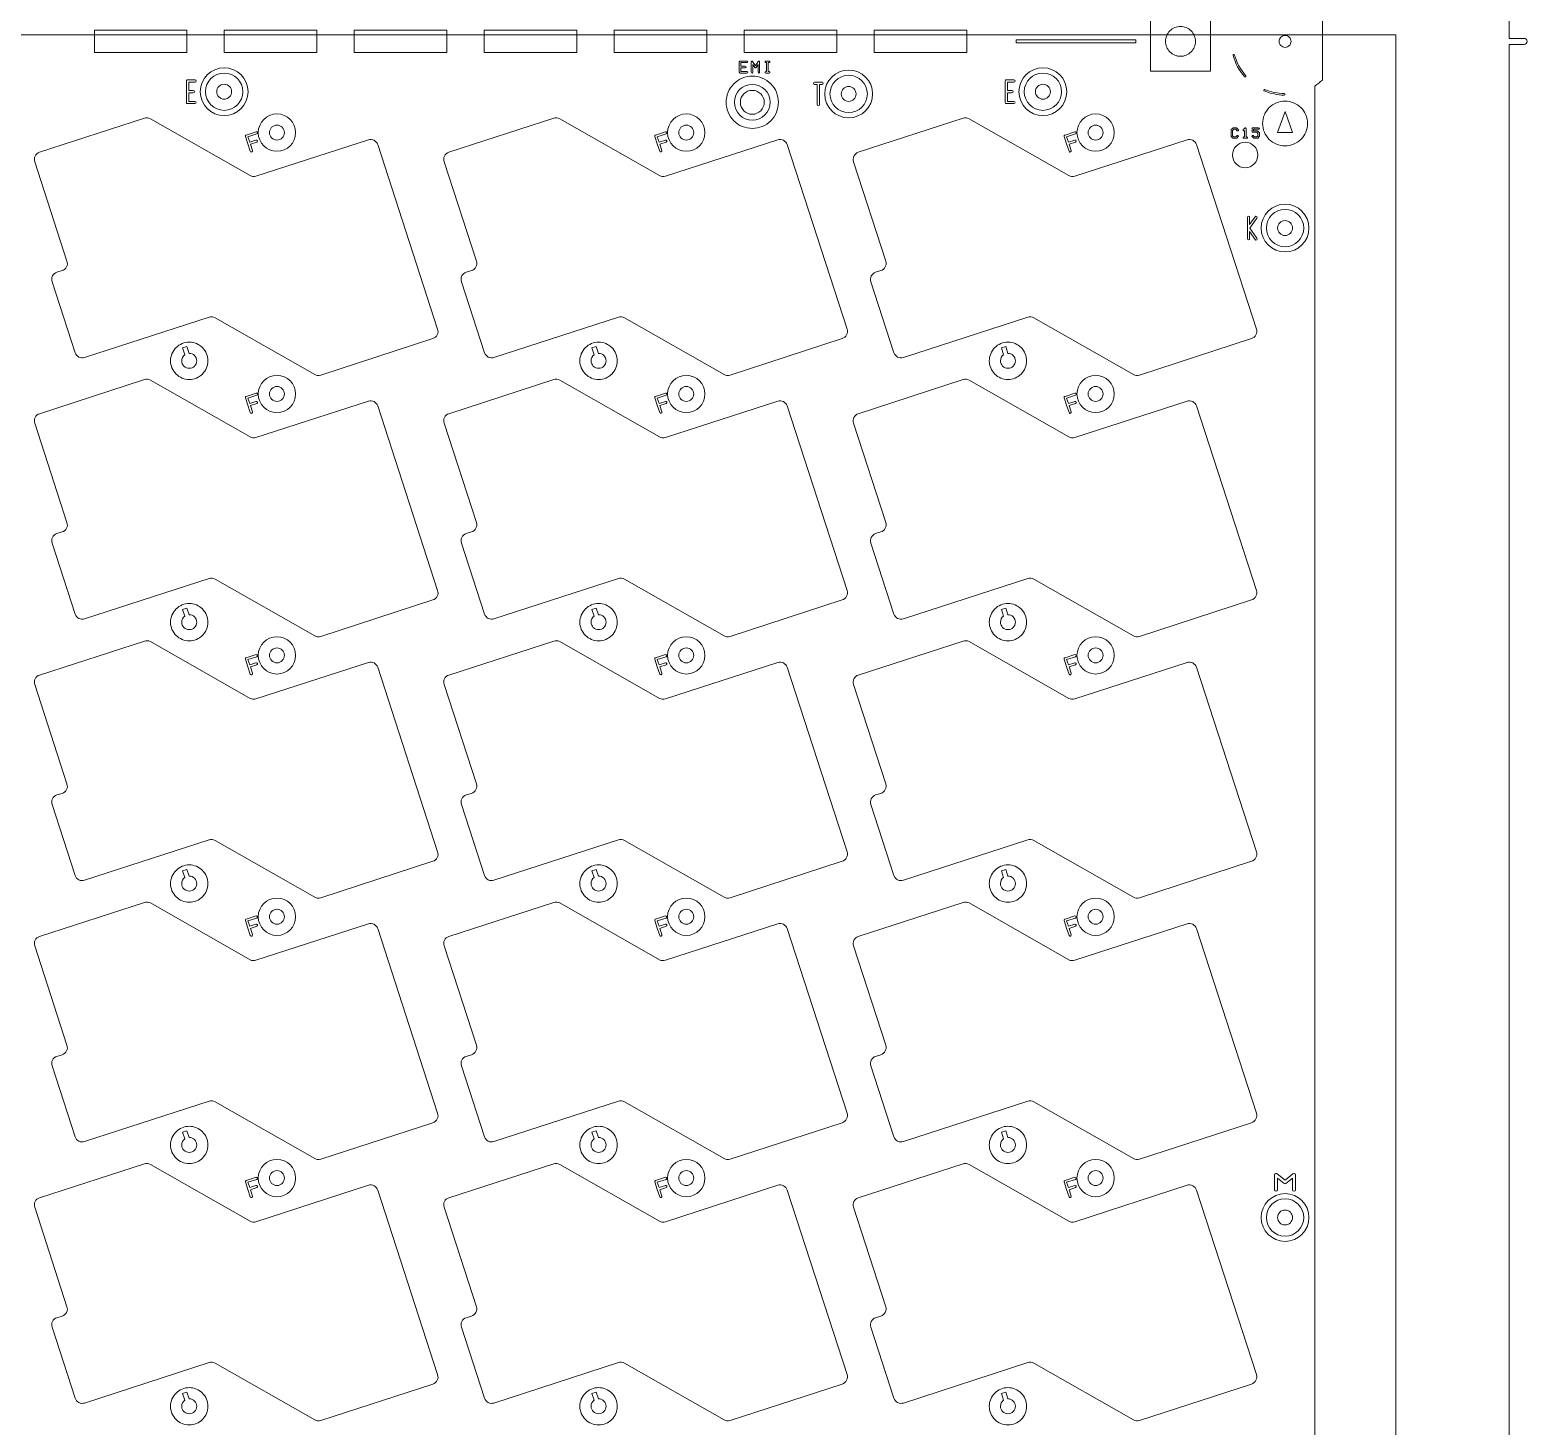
# Model space of a CAD drawing. Extents: x 3811 to 4077, y -444 to -307.
# Drawn here: x 4056.54 to 4066.56, y -395.78 to -386.43 of the extents above; entities that cross this region are included whole.
import ezdxf

# ---------------------------------------------------------------- set-up
doc = ezdxf.new("R2010")
doc.units = 0
doc.layers.get('0').update_dxf_attribs({"lineweight": 9})
doc.layers.add('備註', color=1, linetype='Continuous', lineweight=9)

msp = doc.modelspace()

# ---------------------------------------------------------------- linework, layer by layer
for p, q in [((4061.472, -386.717), (4061.461, -386.717)), ((4064.937, -386.975), (4064.887, -387.116)), ((4064.987, -387.116), (4064.937, -386.975)), ((4064.887, -387.116), (4064.987, -387.116))]:
    msp.add_line(p, q)
at = {"linetype": 'Continuous'}
for points in [[(4065.137, -396.13), (4065.137, -386.804, 0.044688), (4065.187, -386.764), (4065.187, -386.246, 0.044688), (4065.137, -386.205), (4065.137, -376.88), (4065.137, -367.804, 0.044688), (4065.187, -367.764), (4065.187, -367.246, 0.044688), (4065.137, -367.205), (4065.137, -366.73, -0.414215), (4065.012, -366.605, -0.414215), (4065.137, -366.48), (4065.137, -366.205), (4039.737, -366.205)], [(4066.437, -366.205), (4066.437, -386.485), (4066.537, -386.485, -1), (4066.537, -386.525), (4066.437, -386.525), (4066.437, -406.055), (4066.242, -406.055), (4066.242, -406.955), (4066.437, -406.955), (4066.437, -408.485), (4066.537, -408.485, -1), (4066.537, -408.525), (4066.437, -408.525), (4066.437, -410.655), (4065.137, -410.655)], [(4064.589, -386.6, -1), (4064.599, -386.597, 0.112739), (4064.673, -386.734, -1), (4064.665, -386.741)], [(4061.364, -386.712), (4061.364, -386.642, -0.742416), (4061.373, -386.64), (4061.392, -386.668)], [(4061.374, -386.659), (4061.374, -386.712, -1), (4061.364, -386.712)], [(4061.41, -386.659), (4061.396, -386.68, -0.535214), (4061.388, -386.68), (4061.374, -386.659)], [(4061.392, -386.668), (4061.411, -386.64, -0.742402), (4061.42, -386.642), (4061.42, -386.712, -1), (4061.41, -386.712), (4061.41, -386.659)], [(4061.461, -386.717, -1), (4061.461, -386.707), (4061.467, -386.707), (4061.467, -386.647), (4061.461, -386.647, -1), (4061.461, -386.637), (4061.472, -386.637), (4061.484, -386.637, -1), (4061.484, -386.647), (4061.477, -386.647), (4061.477, -386.707), (4061.484, -386.707, -1), (4061.484, -386.717), (4061.472, -386.717)], [(4064.666, -387.102), (4064.664, -387.103, -1), (4064.657, -387.096)], [(4064.657, -387.096), (4064.667, -387.086, -0.669786), (4064.676, -387.089), (4064.676, -387.144), (4064.681, -387.144, -1), (4064.681, -387.154), (4064.671, -387.154)], [(4064.671, -387.154), (4064.661, -387.154, -1), (4064.661, -387.144), (4064.666, -387.144), (4064.666, -387.102)], [(4064.685, -387.827), (4064.685, -387.683, -1), (4064.7, -387.683), (4064.7, -387.731)], [(4064.7, -387.731), (4064.736, -387.679, -1), (4064.749, -387.688), (4064.702, -387.755), (4064.749, -387.823, -1), (4064.736, -387.832), (4064.7, -387.779)], [(4064.7, -387.779), (4064.7, -387.827, -1), (4064.685, -387.827)], [(4064.867, -394.194), (4064.867, -394.094, -0.63678), (4064.884, -394.087), (4064.937, -394.131), (4064.99, -394.087, -0.63678), (4065.007, -394.094), (4065.007, -394.194, -1), (4064.987, -394.194), (4064.987, -394.116)], [(4064.887, -394.116), (4064.887, -394.194, -1), (4064.867, -394.194)], [(4064.987, -394.116), (4064.943, -394.152, -0.362064), (4064.931, -394.152), (4064.887, -394.116)]]:
    msp.add_lwpolyline(points, format="xyb", dxfattribs=at)
for points in [[(4064.037, -386.705), (4064.037, -386.305), (4064.437, -386.305), (4064.437, -386.705)], [(4056.967, -386.58), (4056.967, -386.43), (4057.587, -386.43), (4057.587, -386.58)], [(4057.837, -386.58), (4057.837, -386.43), (4058.457, -386.43), (4058.457, -386.58)], [(4058.707, -386.58), (4058.707, -386.43), (4059.327, -386.43), (4059.327, -386.58)], [(4059.577, -386.58), (4059.577, -386.43), (4060.197, -386.43), (4060.197, -386.58)], [(4060.447, -386.58), (4060.447, -386.43), (4061.067, -386.43), (4061.067, -386.58)], [(4061.317, -386.58), (4061.317, -386.43), (4061.937, -386.43), (4061.937, -386.58)], [(4062.187, -386.58), (4062.187, -386.43), (4062.807, -386.43), (4062.807, -386.58)], [(4063.137, -386.515), (4063.137, -386.495), (4063.937, -386.495), (4063.937, -386.515)]]:
    msp.add_lwpolyline(points, close=True, dxfattribs=at)
for points in [[(4064.137, -386.505, 0.414216), (4064.237, -386.605, 0.414216), (4064.337, -386.505, 0.414216), (4064.237, -386.405, 0.414216)], [(4064.897, -386.505, -0.414218), (4064.937, -386.465, -0.414218), (4064.977, -386.505, -0.414218), (4064.937, -386.545, -0.414218)], [(4061.284, -386.712), (4061.284, -386.677), (4061.284, -386.642, -0.414253), (4061.289, -386.637), (4061.335, -386.637, -1), (4061.335, -386.647), (4061.294, -386.647), (4061.294, -386.672), (4061.324, -386.672, -1), (4061.324, -386.682), (4061.294, -386.682), (4061.294, -386.707), (4061.335, -386.707, -1), (4061.335, -386.717), (4061.289, -386.717, -0.414253)], [(4057.584, -386.915), (4057.584, -386.843), (4057.584, -386.771, -0.414241), (4057.592, -386.763), (4057.642, -386.763, -1), (4057.642, -386.778), (4057.599, -386.778), (4057.599, -386.835), (4057.629, -386.835, -1), (4057.629, -386.85), (4057.599, -386.85), (4057.599, -386.907), (4057.642, -386.907, -1), (4057.642, -386.922), (4057.592, -386.922, -0.414241)], [(4057.786, -386.842, -0.414217), (4057.836, -386.792, -0.414217), (4057.886, -386.842, -0.414217), (4057.836, -386.892, -0.414217)], [(4061.196, -386.913, -0.414215), (4061.371, -386.738, -0.414215), (4061.546, -386.913, -0.414215), (4061.371, -387.088, -0.414215)], [(4061.788, -386.793, -1), (4061.788, -386.778), (4061.813, -386.778), (4061.838, -386.778, -1), (4061.838, -386.793), (4061.82, -386.793), (4061.82, -386.929, -1), (4061.805, -386.929), (4061.805, -386.793)], [(4063.064, -386.915), (4063.064, -386.843), (4063.064, -386.771, -0.414241), (4063.072, -386.763), (4063.122, -386.763, -1), (4063.122, -386.778), (4063.079, -386.778), (4063.079, -386.835), (4063.109, -386.835, -1), (4063.109, -386.85), (4063.079, -386.85), (4063.079, -386.907), (4063.122, -386.907, -1), (4063.122, -386.922), (4063.072, -386.922, -0.414241)], [(4063.266, -386.842, -0.414217), (4063.316, -386.792, -0.414217), (4063.366, -386.842, -0.414217), (4063.316, -386.892, -0.414217)], [(4061.966, -386.857, -0.414217), (4062.016, -386.807, -0.414217), (4062.066, -386.857, -0.414217), (4062.016, -386.907, -0.414217)], [(4064.798, -386.837, -1), (4064.801, -386.828, 0.095675), (4064.931, -386.855, -1), (4064.931, -386.865, -0.095675)], [(4064.787, -387.055, -0.414215), (4064.937, -386.905, -0.414215), (4065.087, -387.055, -0.414215), (4064.937, -387.205, -0.414215)], [(4056.568, -387.311, -0.41422), (4056.6, -387.248), (4057.302, -387.02, -0.211093), (4057.342, -387.024), (4058.009, -387.404, 0.211093), (4058.049, -387.408), (4058.801, -387.164, -0.41422), (4058.864, -387.196), (4059.265, -388.432, -0.414215), (4059.233, -388.495), (4058.482, -388.74, -0.211093), (4058.442, -388.735), (4057.775, -388.356, 0.211091), (4057.735, -388.351), (4056.902, -388.622, -0.414218), (4056.839, -388.59), (4056.684, -388.114, -0.414217), (4056.716, -388.051), (4056.752, -388.04, 0.414216), (4056.784, -387.977)], [(4058.139, -387.116, 0.414217), (4058.189, -387.166, 0.414217), (4058.239, -387.116, 0.414217), (4058.189, -387.066, 0.414217)], [(4059.308, -387.311, -0.41422), (4059.34, -387.248), (4060.042, -387.02, -0.211093), (4060.082, -387.024), (4060.749, -387.404, 0.211093), (4060.789, -387.408), (4061.541, -387.164, -0.41422), (4061.604, -387.196), (4062.005, -388.432, -0.414215), (4061.973, -388.495), (4061.222, -388.74, -0.211093), (4061.182, -388.735), (4060.515, -388.356, 0.211091), (4060.475, -388.351), (4059.642, -388.622, -0.414218), (4059.579, -388.59), (4059.424, -388.114, -0.414217), (4059.456, -388.051), (4059.492, -388.04, 0.414216), (4059.524, -387.977)], [(4060.879, -387.116, 0.414217), (4060.929, -387.166, 0.414217), (4060.979, -387.116, 0.414217), (4060.929, -387.066, 0.414217)], [(4062.048, -387.311, -0.41422), (4062.08, -387.248), (4062.782, -387.02, -0.211093), (4062.822, -387.024), (4063.489, -387.404, 0.211093), (4063.529, -387.408), (4064.281, -387.164, -0.41422), (4064.344, -387.196), (4064.745, -388.432, -0.414215), (4064.713, -388.495), (4063.962, -388.74, -0.211093), (4063.922, -388.735), (4063.255, -388.356, 0.211091), (4063.215, -388.351), (4062.382, -388.622, -0.414218), (4062.319, -388.59), (4062.164, -388.114, -0.414217), (4062.196, -388.051), (4062.232, -388.04, 0.414216), (4062.264, -387.977)], [(4063.619, -387.116, 0.414217), (4063.669, -387.166, 0.414217), (4063.719, -387.116, 0.414217), (4063.669, -387.066, 0.414217)], [(4064.576, -387.139), (4064.576, -387.099, -0.200121), (4064.577, -387.096), (4064.587, -387.086, -0.200121), (4064.591, -387.084), (4064.611, -387.084, -0.200121), (4064.614, -387.086), (4064.624, -387.096, -1), (4064.617, -387.103), (4064.608, -387.094), (4064.593, -387.094), (4064.586, -387.101), (4064.586, -387.137), (4064.593, -387.144), (4064.608, -387.144), (4064.617, -387.136, -1), (4064.624, -387.143), (4064.614, -387.153, -0.200121), (4064.611, -387.154), (4064.591, -387.154, -0.200121), (4064.587, -387.153), (4064.577, -387.143, -0.200121)], [(4064.716, -387.109), (4064.716, -387.089, -0.414253), (4064.721, -387.084), (4064.76, -387.084, -1), (4064.76, -387.094), (4064.726, -387.094), (4064.726, -387.104), (4064.751, -387.104, -0.200121), (4064.754, -387.106), (4064.764, -387.116, -0.200121), (4064.765, -387.119), (4064.765, -387.139, -0.200121), (4064.764, -387.143), (4064.754, -387.153, -0.200121), (4064.751, -387.154), (4064.731, -387.154, -0.200121), (4064.727, -387.153), (4064.717, -387.143, -1), (4064.724, -387.136), (4064.733, -387.144), (4064.748, -387.144), (4064.755, -387.137), (4064.755, -387.121), (4064.748, -387.114), (4064.721, -387.114, -0.414253)], [(4057.979, -387.142, -0.414237), (4057.984, -387.132), (4058.05, -387.111, -1), (4058.054, -387.125), (4057.995, -387.144), (4058.007, -387.18), (4058.049, -387.166, -1), (4058.054, -387.18), (4058.012, -387.194), (4058.025, -387.236, -1), (4058.011, -387.241), (4057.995, -387.192), (4057.995, -387.192)], [(4060.719, -387.142, -0.414237), (4060.724, -387.132), (4060.79, -387.111, -1), (4060.794, -387.125), (4060.735, -387.144), (4060.747, -387.18), (4060.789, -387.166, -1), (4060.794, -387.18), (4060.752, -387.194), (4060.765, -387.236, -1), (4060.751, -387.241), (4060.735, -387.192), (4060.735, -387.192)], [(4063.459, -387.142, -0.414237), (4063.464, -387.132), (4063.53, -387.111, -1), (4063.534, -387.125), (4063.475, -387.144), (4063.487, -387.18), (4063.529, -387.166, -1), (4063.534, -387.18), (4063.492, -387.194), (4063.505, -387.236, -1), (4063.491, -387.241), (4063.475, -387.192), (4063.475, -387.192)], [(4064.585, -387.266, -0.414215), (4064.67, -387.181, -0.414215), (4064.755, -387.266, -0.414215), (4064.67, -387.351, -0.414215)], [(4064.887, -387.755, -0.414217), (4064.937, -387.705, -0.414217), (4064.987, -387.755, -0.414217), (4064.937, -387.805, -0.414217)], [(4057.477, -388.644, -0.414215), (4057.602, -388.519, -0.414215), (4057.727, -388.644, -0.414215), (4057.602, -388.769, -0.414215)], [(4057.552, -388.644, 0.414217), (4057.602, -388.694, 0.414217), (4057.652, -388.644, 0.414217), (4057.602, -388.594, 0.002897), (4057.601, -388.594), (4057.587, -388.549), (4057.558, -388.558), (4057.573, -388.603, 0.242589)], [(4060.217, -388.644, -0.414215), (4060.342, -388.519, -0.414215), (4060.467, -388.644, -0.414215), (4060.342, -388.769, -0.414215)], [(4060.292, -388.644, 0.414217), (4060.342, -388.694, 0.414217), (4060.392, -388.644, 0.414217), (4060.342, -388.594, 0.002897), (4060.341, -388.594), (4060.327, -388.549), (4060.298, -388.558), (4060.313, -388.603, 0.242589)], [(4062.957, -388.644, -0.414215), (4063.082, -388.519, -0.414215), (4063.207, -388.644, -0.414215), (4063.082, -388.769, -0.414215)], [(4063.032, -388.644, 0.414217), (4063.082, -388.694, 0.414217), (4063.132, -388.644, 0.414217), (4063.082, -388.594, 0.002897), (4063.081, -388.594), (4063.067, -388.549), (4063.038, -388.558), (4063.053, -388.603, 0.242589)], [(4056.568, -389.061, -0.41422), (4056.6, -388.998), (4057.302, -388.77, -0.211093), (4057.342, -388.774), (4058.009, -389.154, 0.211093), (4058.049, -389.158), (4058.801, -388.914, -0.41422), (4058.864, -388.946), (4059.265, -390.182, -0.414215), (4059.233, -390.245), (4058.482, -390.49, -0.211093), (4058.442, -390.485), (4057.775, -390.106, 0.211091), (4057.735, -390.101), (4056.902, -390.372, -0.414218), (4056.839, -390.34), (4056.684, -389.864, -0.414217), (4056.716, -389.801), (4056.752, -389.79, 0.414216), (4056.784, -389.727)], [(4059.308, -389.061, -0.41422), (4059.34, -388.998), (4060.042, -388.77, -0.211093), (4060.082, -388.774), (4060.749, -389.154, 0.211093), (4060.789, -389.158), (4061.541, -388.914, -0.41422), (4061.604, -388.946), (4062.005, -390.182, -0.414215), (4061.973, -390.245), (4061.222, -390.49, -0.211093), (4061.182, -390.485), (4060.515, -390.106, 0.211091), (4060.475, -390.101), (4059.642, -390.372, -0.414218), (4059.579, -390.34), (4059.424, -389.864, -0.414217), (4059.456, -389.801), (4059.492, -389.79, 0.414216), (4059.524, -389.727)], [(4062.048, -389.061, -0.41422), (4062.08, -388.998), (4062.782, -388.77, -0.211093), (4062.822, -388.774), (4063.489, -389.154, 0.211093), (4063.529, -389.158), (4064.281, -388.914, -0.41422), (4064.344, -388.946), (4064.745, -390.182, -0.414215), (4064.713, -390.245), (4063.962, -390.49, -0.211093), (4063.922, -390.485), (4063.255, -390.106, 0.211091), (4063.215, -390.101), (4062.382, -390.372, -0.414218), (4062.319, -390.34), (4062.164, -389.864, -0.414217), (4062.196, -389.801), (4062.232, -389.79, 0.414216), (4062.264, -389.727)], [(4057.979, -388.892, -0.414237), (4057.984, -388.882), (4058.05, -388.861, -1), (4058.054, -388.875), (4057.995, -388.894), (4058.007, -388.93), (4058.049, -388.916, -1), (4058.054, -388.93), (4058.012, -388.944), (4058.025, -388.986, -1), (4058.011, -388.991), (4057.995, -388.942), (4057.995, -388.942)], [(4058.139, -388.866, 0.414217), (4058.189, -388.916, 0.414217), (4058.239, -388.866, 0.414217), (4058.189, -388.816, 0.414217)], [(4060.719, -388.892, -0.414237), (4060.724, -388.882), (4060.79, -388.861, -1), (4060.794, -388.875), (4060.735, -388.894), (4060.747, -388.93), (4060.789, -388.916, -1), (4060.794, -388.93), (4060.752, -388.944), (4060.765, -388.986, -1), (4060.751, -388.991), (4060.735, -388.942), (4060.735, -388.942)], [(4060.879, -388.866, 0.414217), (4060.929, -388.916, 0.414217), (4060.979, -388.866, 0.414217), (4060.929, -388.816, 0.414217)], [(4063.459, -388.892, -0.414237), (4063.464, -388.882), (4063.53, -388.861, -1), (4063.534, -388.875), (4063.475, -388.894), (4063.487, -388.93), (4063.529, -388.916, -1), (4063.534, -388.93), (4063.492, -388.944), (4063.505, -388.986, -1), (4063.491, -388.991), (4063.475, -388.942), (4063.475, -388.942)], [(4063.619, -388.866, 0.414217), (4063.669, -388.916, 0.414217), (4063.719, -388.866, 0.414217), (4063.669, -388.816, 0.414217)], [(4057.477, -390.394, -0.414215), (4057.602, -390.269, -0.414215), (4057.727, -390.394, -0.414215), (4057.602, -390.519, -0.414215)], [(4057.552, -390.394, 0.414217), (4057.602, -390.444, 0.414217), (4057.652, -390.394, 0.414217), (4057.602, -390.344, 0.002897), (4057.601, -390.344), (4057.587, -390.299), (4057.558, -390.308), (4057.573, -390.353, 0.242589)], [(4060.217, -390.394, -0.414215), (4060.342, -390.269, -0.414215), (4060.467, -390.394, -0.414215), (4060.342, -390.519, -0.414215)], [(4060.292, -390.394, 0.414217), (4060.342, -390.444, 0.414217), (4060.392, -390.394, 0.414217), (4060.342, -390.344, 0.002897), (4060.341, -390.344), (4060.327, -390.299), (4060.298, -390.308), (4060.313, -390.353, 0.242589)], [(4062.957, -390.394, -0.414215), (4063.082, -390.269, -0.414215), (4063.207, -390.394, -0.414215), (4063.082, -390.519, -0.414215)], [(4063.032, -390.394, 0.414217), (4063.082, -390.444, 0.414217), (4063.132, -390.394, 0.414217), (4063.082, -390.344, 0.002897), (4063.081, -390.344), (4063.067, -390.299), (4063.038, -390.308), (4063.053, -390.353, 0.242589)], [(4056.568, -390.811, -0.41422), (4056.6, -390.748), (4057.302, -390.52, -0.211093), (4057.342, -390.524), (4058.009, -390.904, 0.211093), (4058.049, -390.908), (4058.801, -390.664, -0.41422), (4058.864, -390.696), (4059.265, -391.932, -0.414215), (4059.233, -391.995), (4058.482, -392.24, -0.211093), (4058.442, -392.235), (4057.775, -391.856, 0.211091), (4057.735, -391.851), (4056.902, -392.122, -0.414218), (4056.839, -392.09), (4056.684, -391.614, -0.414217), (4056.716, -391.551), (4056.752, -391.54, 0.414216), (4056.784, -391.477)], [(4058.139, -390.616, 0.414217), (4058.189, -390.666, 0.414217), (4058.239, -390.616, 0.414217), (4058.189, -390.566, 0.414217)], [(4059.308, -390.811, -0.41422), (4059.34, -390.748), (4060.042, -390.52, -0.211093), (4060.082, -390.524), (4060.749, -390.904, 0.211093), (4060.789, -390.908), (4061.541, -390.664, -0.41422), (4061.604, -390.696), (4062.005, -391.932, -0.414215), (4061.973, -391.995), (4061.222, -392.24, -0.211093), (4061.182, -392.235), (4060.515, -391.856, 0.211091), (4060.475, -391.851), (4059.642, -392.122, -0.414218), (4059.579, -392.09), (4059.424, -391.614, -0.414217), (4059.456, -391.551), (4059.492, -391.54, 0.414216), (4059.524, -391.477)], [(4060.879, -390.616, 0.414217), (4060.929, -390.666, 0.414217), (4060.979, -390.616, 0.414217), (4060.929, -390.566, 0.414217)], [(4062.048, -390.811, -0.41422), (4062.08, -390.748), (4062.782, -390.52, -0.211093), (4062.822, -390.524), (4063.489, -390.904, 0.211093), (4063.529, -390.908), (4064.281, -390.664, -0.41422), (4064.344, -390.696), (4064.745, -391.932, -0.414215), (4064.713, -391.995), (4063.962, -392.24, -0.211093), (4063.922, -392.235), (4063.255, -391.856, 0.211091), (4063.215, -391.851), (4062.382, -392.122, -0.414218), (4062.319, -392.09), (4062.164, -391.614, -0.414217), (4062.196, -391.551), (4062.232, -391.54, 0.414216), (4062.264, -391.477)], [(4063.619, -390.616, 0.414217), (4063.669, -390.666, 0.414217), (4063.719, -390.616, 0.414217), (4063.669, -390.566, 0.414217)], [(4057.979, -390.642, -0.414237), (4057.984, -390.632), (4058.05, -390.611, -1), (4058.054, -390.625), (4057.995, -390.644), (4058.007, -390.68), (4058.049, -390.666, -1), (4058.054, -390.68), (4058.012, -390.694), (4058.025, -390.736, -1), (4058.011, -390.741), (4057.995, -390.692), (4057.995, -390.692)], [(4060.719, -390.642, -0.414237), (4060.724, -390.632), (4060.79, -390.611, -1), (4060.794, -390.625), (4060.735, -390.644), (4060.747, -390.68), (4060.789, -390.666, -1), (4060.794, -390.68), (4060.752, -390.694), (4060.765, -390.736, -1), (4060.751, -390.741), (4060.735, -390.692), (4060.735, -390.692)], [(4063.459, -390.642, -0.414237), (4063.464, -390.632), (4063.53, -390.611, -1), (4063.534, -390.625), (4063.475, -390.644), (4063.487, -390.68), (4063.529, -390.666, -1), (4063.534, -390.68), (4063.492, -390.694), (4063.505, -390.736, -1), (4063.491, -390.741), (4063.475, -390.692), (4063.475, -390.692)], [(4057.477, -392.144, -0.414215), (4057.602, -392.019, -0.414215), (4057.727, -392.144, -0.414215), (4057.602, -392.269, -0.414215)], [(4057.552, -392.144, 0.414217), (4057.602, -392.194, 0.414217), (4057.652, -392.144, 0.414217), (4057.602, -392.094, 0.002897), (4057.601, -392.094), (4057.587, -392.049), (4057.558, -392.058), (4057.573, -392.103, 0.242589)], [(4060.217, -392.144, -0.414215), (4060.342, -392.019, -0.414215), (4060.467, -392.144, -0.414215), (4060.342, -392.269, -0.414215)], [(4060.292, -392.144, 0.414217), (4060.342, -392.194, 0.414217), (4060.392, -392.144, 0.414217), (4060.342, -392.094, 0.002897), (4060.341, -392.094), (4060.327, -392.049), (4060.298, -392.058), (4060.313, -392.103, 0.242589)], [(4062.957, -392.144, -0.414215), (4063.082, -392.019, -0.414215), (4063.207, -392.144, -0.414215), (4063.082, -392.269, -0.414215)], [(4063.032, -392.144, 0.414217), (4063.082, -392.194, 0.414217), (4063.132, -392.144, 0.414217), (4063.082, -392.094, 0.002897), (4063.081, -392.094), (4063.067, -392.049), (4063.038, -392.058), (4063.053, -392.103, 0.242589)], [(4056.568, -392.561, -0.41422), (4056.6, -392.498), (4057.302, -392.27, -0.211093), (4057.342, -392.274), (4058.009, -392.654, 0.211093), (4058.049, -392.658), (4058.801, -392.414, -0.41422), (4058.864, -392.446), (4059.265, -393.682, -0.414215), (4059.233, -393.745), (4058.482, -393.99, -0.211093), (4058.442, -393.985), (4057.775, -393.606, 0.211091), (4057.735, -393.601), (4056.902, -393.872, -0.414218), (4056.839, -393.84), (4056.684, -393.364, -0.414217), (4056.716, -393.301), (4056.752, -393.29, 0.414216), (4056.784, -393.227)], [(4059.308, -392.561, -0.41422), (4059.34, -392.498), (4060.042, -392.27, -0.211093), (4060.082, -392.274), (4060.749, -392.654, 0.211093), (4060.789, -392.658), (4061.541, -392.414, -0.41422), (4061.604, -392.446), (4062.005, -393.682, -0.414215), (4061.973, -393.745), (4061.222, -393.99, -0.211093), (4061.182, -393.985), (4060.515, -393.606, 0.211091), (4060.475, -393.601), (4059.642, -393.872, -0.414218), (4059.579, -393.84), (4059.424, -393.364, -0.414217), (4059.456, -393.301), (4059.492, -393.29, 0.414216), (4059.524, -393.227)], [(4062.048, -392.561, -0.41422), (4062.08, -392.498), (4062.782, -392.27, -0.211093), (4062.822, -392.274), (4063.489, -392.654, 0.211093), (4063.529, -392.658), (4064.281, -392.414, -0.41422), (4064.344, -392.446), (4064.745, -393.682, -0.414215), (4064.713, -393.745), (4063.962, -393.99, -0.211093), (4063.922, -393.985), (4063.255, -393.606, 0.211091), (4063.215, -393.601), (4062.382, -393.872, -0.414218), (4062.319, -393.84), (4062.164, -393.364, -0.414217), (4062.196, -393.301), (4062.232, -393.29, 0.414216), (4062.264, -393.227)], [(4057.979, -392.392, -0.414237), (4057.984, -392.382), (4058.05, -392.361, -1), (4058.054, -392.375), (4057.995, -392.394), (4058.007, -392.43), (4058.049, -392.416, -1), (4058.054, -392.43), (4058.012, -392.444), (4058.025, -392.486, -1), (4058.011, -392.491), (4057.995, -392.442), (4057.995, -392.442)], [(4058.139, -392.366, 0.414217), (4058.189, -392.416, 0.414217), (4058.239, -392.366, 0.414217), (4058.189, -392.316, 0.414217)], [(4060.719, -392.392, -0.414237), (4060.724, -392.382), (4060.79, -392.361, -1), (4060.794, -392.375), (4060.735, -392.394), (4060.747, -392.43), (4060.789, -392.416, -1), (4060.794, -392.43), (4060.752, -392.444), (4060.765, -392.486, -1), (4060.751, -392.491), (4060.735, -392.442), (4060.735, -392.442)], [(4060.879, -392.366, 0.414217), (4060.929, -392.416, 0.414217), (4060.979, -392.366, 0.414217), (4060.929, -392.316, 0.414217)], [(4063.459, -392.392, -0.414237), (4063.464, -392.382), (4063.53, -392.361, -1), (4063.534, -392.375), (4063.475, -392.394), (4063.487, -392.43), (4063.529, -392.416, -1), (4063.534, -392.43), (4063.492, -392.444), (4063.505, -392.486, -1), (4063.491, -392.491), (4063.475, -392.442), (4063.475, -392.442)], [(4063.619, -392.366, 0.414217), (4063.669, -392.416, 0.414217), (4063.719, -392.366, 0.414217), (4063.669, -392.316, 0.414217)], [(4057.477, -393.894, -0.414215), (4057.602, -393.769, -0.414215), (4057.727, -393.894, -0.414215), (4057.602, -394.019, -0.414215)], [(4057.552, -393.894, 0.414217), (4057.602, -393.944, 0.414217), (4057.652, -393.894, 0.414217), (4057.602, -393.844, 0.002897), (4057.601, -393.844), (4057.587, -393.799), (4057.558, -393.808), (4057.573, -393.853, 0.242589)], [(4060.217, -393.894, -0.414215), (4060.342, -393.769, -0.414215), (4060.467, -393.894, -0.414215), (4060.342, -394.019, -0.414215)], [(4060.292, -393.894, 0.414217), (4060.342, -393.944, 0.414217), (4060.392, -393.894, 0.414217), (4060.342, -393.844, 0.002897), (4060.341, -393.844), (4060.327, -393.799), (4060.298, -393.808), (4060.313, -393.853, 0.242589)], [(4062.957, -393.894, -0.414215), (4063.082, -393.769, -0.414215), (4063.207, -393.894, -0.414215), (4063.082, -394.019, -0.414215)], [(4063.032, -393.894, 0.414217), (4063.082, -393.944, 0.414217), (4063.132, -393.894, 0.414217), (4063.082, -393.844, 0.002897), (4063.081, -393.844), (4063.067, -393.799), (4063.038, -393.808), (4063.053, -393.853, 0.242589)], [(4056.568, -394.311, -0.41422), (4056.6, -394.248), (4057.302, -394.02, -0.211093), (4057.342, -394.024), (4058.009, -394.404, 0.211093), (4058.049, -394.408), (4058.801, -394.164, -0.41422), (4058.864, -394.196), (4059.265, -395.432, -0.414215), (4059.233, -395.495), (4058.482, -395.74, -0.211093), (4058.442, -395.735), (4057.775, -395.356, 0.211091), (4057.735, -395.351), (4056.902, -395.622, -0.414218), (4056.839, -395.59), (4056.684, -395.114, -0.414217), (4056.716, -395.051), (4056.752, -395.04, 0.414216), (4056.784, -394.977)], [(4057.979, -394.142, -0.414237), (4057.984, -394.132), (4058.05, -394.111, -1), (4058.054, -394.125), (4057.995, -394.144), (4058.007, -394.18), (4058.049, -394.166, -1), (4058.054, -394.18), (4058.012, -394.194), (4058.025, -394.236, -1), (4058.011, -394.241), (4057.995, -394.192), (4057.995, -394.192)], [(4058.139, -394.116, 0.414217), (4058.189, -394.166, 0.414217), (4058.239, -394.116, 0.414217), (4058.189, -394.066, 0.414217)], [(4059.308, -394.311, -0.41422), (4059.34, -394.248), (4060.042, -394.02, -0.211093), (4060.082, -394.024), (4060.749, -394.404, 0.211093), (4060.789, -394.408), (4061.541, -394.164, -0.41422), (4061.604, -394.196), (4062.005, -395.432, -0.414215), (4061.973, -395.495), (4061.222, -395.74, -0.211093), (4061.182, -395.735), (4060.515, -395.356, 0.211091), (4060.475, -395.351), (4059.642, -395.622, -0.414218), (4059.579, -395.59), (4059.424, -395.114, -0.414217), (4059.456, -395.051), (4059.492, -395.04, 0.414216), (4059.524, -394.977)], [(4060.719, -394.142, -0.414237), (4060.724, -394.132), (4060.79, -394.111, -1), (4060.794, -394.125), (4060.735, -394.144), (4060.747, -394.18), (4060.789, -394.166, -1), (4060.794, -394.18), (4060.752, -394.194), (4060.765, -394.236, -1), (4060.751, -394.241), (4060.735, -394.192), (4060.735, -394.192)], [(4060.879, -394.116, 0.414217), (4060.929, -394.166, 0.414217), (4060.979, -394.116, 0.414217), (4060.929, -394.066, 0.414217)], [(4062.048, -394.311, -0.41422), (4062.08, -394.248), (4062.782, -394.02, -0.211093), (4062.822, -394.024), (4063.489, -394.404, 0.211093), (4063.529, -394.408), (4064.281, -394.164, -0.41422), (4064.344, -394.196), (4064.745, -395.432, -0.414215), (4064.713, -395.495), (4063.962, -395.74, -0.211093), (4063.922, -395.735), (4063.255, -395.356, 0.211091), (4063.215, -395.351), (4062.382, -395.622, -0.414218), (4062.319, -395.59), (4062.164, -395.114, -0.414217), (4062.196, -395.051), (4062.232, -395.04, 0.414216), (4062.264, -394.977)], [(4063.459, -394.142, -0.414237), (4063.464, -394.132), (4063.53, -394.111, -1), (4063.534, -394.125), (4063.475, -394.144), (4063.487, -394.18), (4063.529, -394.166, -1), (4063.534, -394.18), (4063.492, -394.194), (4063.505, -394.236, -1), (4063.491, -394.241), (4063.475, -394.192), (4063.475, -394.192)], [(4063.619, -394.116, 0.414217), (4063.669, -394.166, 0.414217), (4063.719, -394.116, 0.414217), (4063.669, -394.066, 0.414217)], [(4064.887, -394.38, -0.414217), (4064.937, -394.33, -0.414217), (4064.987, -394.38, -0.414217), (4064.937, -394.43, -0.414217)], [(4057.477, -395.644, -0.414215), (4057.602, -395.519, -0.414215), (4057.727, -395.644, -0.414215), (4057.602, -395.769, -0.414215)], [(4057.552, -395.644, 0.414217), (4057.602, -395.694, 0.414217), (4057.652, -395.644, 0.414217), (4057.602, -395.594, 0.002897), (4057.601, -395.594), (4057.587, -395.549), (4057.558, -395.558), (4057.573, -395.603, 0.242589)], [(4060.217, -395.644, -0.414215), (4060.342, -395.519, -0.414215), (4060.467, -395.644, -0.414215), (4060.342, -395.769, -0.414215)], [(4060.292, -395.644, 0.414217), (4060.342, -395.694, 0.414217), (4060.392, -395.644, 0.414217), (4060.342, -395.594, 0.002897), (4060.341, -395.594), (4060.327, -395.549), (4060.298, -395.558), (4060.313, -395.603, 0.242589)], [(4062.957, -395.644, -0.414215), (4063.082, -395.519, -0.414215), (4063.207, -395.644, -0.414215), (4063.082, -395.769, -0.414215)], [(4063.032, -395.644, 0.414217), (4063.082, -395.694, 0.414217), (4063.132, -395.644, 0.414217), (4063.082, -395.594, 0.002897), (4063.081, -395.594), (4063.067, -395.549), (4063.038, -395.558), (4063.053, -395.603, 0.242589)]]:
    msp.add_lwpolyline(points, format="xyb", close=True, dxfattribs=at)
for centre, radius in [((4057.836, -386.842), 0.16), ((4062.016, -386.857), 0.16), ((4063.316, -386.842), 0.16), ((4057.836, -386.842), 0.125), ((4061.371, -386.913), 0.12), ((4062.016, -386.857), 0.125), ((4063.316, -386.842), 0.125), ((4061.371, -386.913), 0.08), ((4058.189, -387.116), 0.125), ((4060.929, -387.116), 0.125), ((4063.669, -387.116), 0.125), ((4064.937, -387.755), 0.16), ((4064.937, -387.755), 0.125), ((4058.189, -388.866), 0.125), ((4060.929, -388.866), 0.125), ((4063.669, -388.866), 0.125), ((4058.189, -390.616), 0.125), ((4060.929, -390.616), 0.125), ((4063.669, -390.616), 0.125), ((4058.189, -392.366), 0.125), ((4060.929, -392.366), 0.125), ((4063.669, -392.366), 0.125), ((4058.189, -394.116), 0.125), ((4060.929, -394.116), 0.125), ((4063.669, -394.116), 0.125), ((4064.937, -394.38), 0.16), ((4064.937, -394.38), 0.125)]:
    msp.add_circle(centre, radius)
msp.add_arc((4064.937, -386.505), 0.36, 195.2771, 221.0059)
at = {"layer": '備註', "color": 1, "linetype": 'Continuous'}
msp.add_lwpolyline([(4039.022, -386.462), (4065.679, -386.462), (4065.679, -395.945), (4039.022, -395.945)], close=True, dxfattribs=at)

doc.saveas('drawing.dxf')
